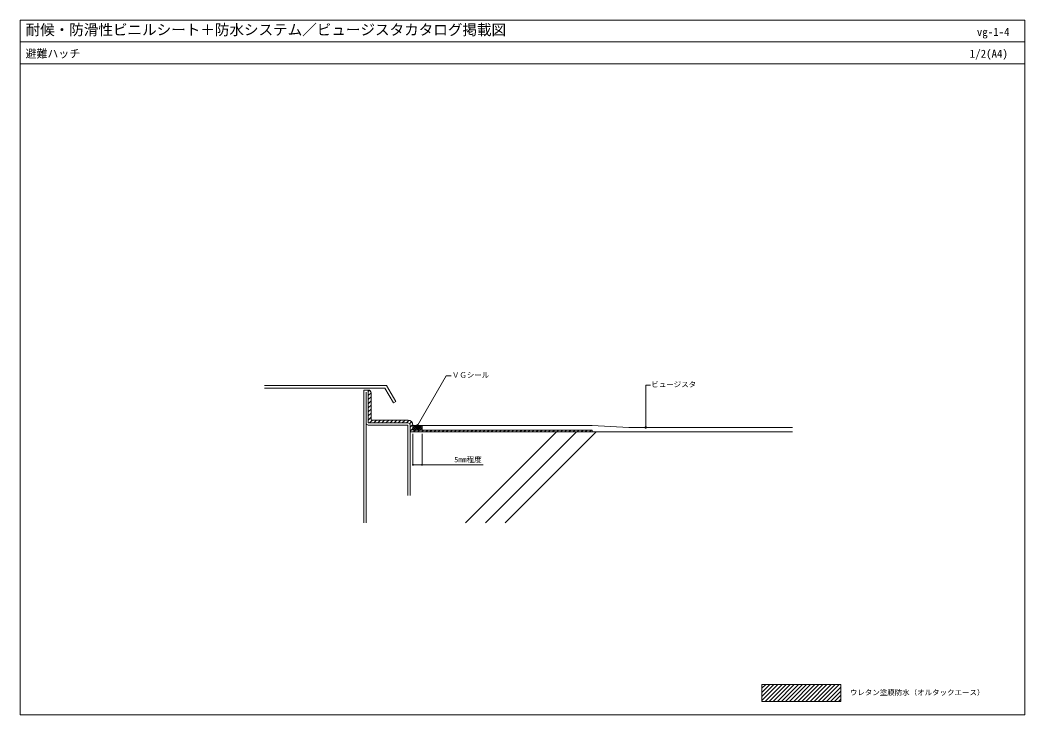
# Model space of a CAD drawing. Units: millimetres, scale not verified. Extents: x -275 to 277, y -191 to 191.
import ezdxf
from ezdxf.enums import TextEntityAlignment as Align

# ---------------------------------------------------------------- set-up
doc = ezdxf.new("R2010")
doc.units = ezdxf.units.MM
doc.header["$LTSCALE"] = 0.5
for name, color, linetype, lineweight in [('0-0_0', 7, 'Continuous', 9), ('0-1_WAKU', 7, 'Continuous', 18), ('0-3_KUTAI', 3, 'Continuous', 18), ('0-4_BOUSUI', 1, 'Continuous', 18), ('0-5_MOJI', 7, 'Continuous', 18), ('0-6_HATCH', 9, 'Continuous', 18), ('0-7_sunpo', 7, 'Continuous', 18), ('0-8_BUHIN', 7, 'Continuous', 9), ('0-9_color', 7, 'Continuous', 18)]:
    doc.layers.add(name, color=color, linetype=linetype, lineweight=lineweight)
doc.styles.add('ＭＳ ゴシック', font='')
doc.styles.get('ＭＳ ゴシック').set_extended_font_data('MS Gothic')

# ---------------------------------------------------------------- blocks, each defined once
blk = doc.blocks.new('_Dot')
at = {"layer": '0-0_0'}
for p, q in [((-0.5, 0), (-1, 0)), ((0.25, 0), (-0.25, 0))]:
    blk.add_line(p, q, dxfattribs=at)
blk.add_circle((0, 0), 0.25, dxfattribs=at)

msp = doc.modelspace()

# ---------------------------------------------------------------- linework, layer by layer
at = {"layer": '0-0_0', "lineweight": 18}
msp.add_line((-274.6714, 179.0653), (277.3286, 179.0653), dxfattribs=at)
at = {"layer": '0-1_WAKU'}
for points in [[(277.3286, 167.0653), (-274.6714, 167.0653), (-274.6714, 191.0653), (277.3286, 191.0653)], [(-274.6714, -190.9347), (277.3286, -190.9347), (277.3286, 191.0653), (-274.6714, 191.0653)]]:
    msp.add_lwpolyline(points, close=True, dxfattribs=at)
at = {"layer": '0-3_KUTAI'}
msp.add_line((-60.3811, -35.3585), (149.6501, -35.3585), dxfattribs=at)
at = {"layer": '0-4_BOUSUI'}
for points in [[(-61.5811, -28.8585), (-81.8811, -28.8585), (-81.8811, -13.8585)], [(39.6189, -35.3585), (39.6189, -34.3585), (-58.8811, -34.3585), (-58.8811, -31.5585)], [(-58.8811, -31.8585), (-53.8811, -31.8585), (-53.8811, -34.3585)], [(-53.8811, -31.8585), (39.6813, -31.8585), (59.6813, -32.8585), (149.6501, -32.8585)]]:
    msp.add_lwpolyline(points, dxfattribs=at)
for centre, radius, start in [((-83.3811, -13.8585), 1.5, 360), ((-61.5811, -31.5585), 2.7, 0)]:
    msp.add_arc(centre, radius, start, 90, dxfattribs=at)
at = {"layer": '0-5_MOJI'}
for p, q in [((-56.3811, -31.8585), (-40.546, -4.4313)), ((-40.546, -4.4313), (-37.9492, -4.4313)), ((68.9918, -32.8585), (68.9918, -9.5909)), ((68.9918, -9.5909), (71.5887, -9.5909))]:
    msp.add_line(p, q, dxfattribs=at)
for centre in [(-56.3811, -31.8585), (68.9918, -32.8585)]:
    msp.add_circle(centre, 0.5, dxfattribs=at)
at = {"layer": '0-6_HATCH'}
for p, q in [((-83.3811, -13.1149), (-82.7596, -12.4934)), ((-83.3811, -15.36), (-81.8811, -13.86)), ((-83.3811, -17.605), (-81.8811, -16.105)), ((-83.3811, -19.8501), (-81.8811, -18.3501)), ((-83.3811, -22.0951), (-81.8811, -20.5951)), ((-83.3811, -24.3402), (-81.8811, -22.8402)), ((-83.3811, -26.5853), (-81.8811, -25.0853)), ((-83.3811, -28.8303), (-81.8811, -27.3303)), ((-82.6642, -30.3585), (-81.1642, -28.8585)), ((-80.4192, -30.3585), (-78.9192, -28.8585)), ((-78.1741, -30.3585), (-76.6741, -28.8585)), ((-75.9291, -30.3585), (-74.4291, -28.8585)), ((-73.684, -30.3585), (-72.184, -28.8585)), ((-71.4389, -30.3585), (-69.9389, -28.8585)), ((-69.1939, -30.3585), (-67.6939, -28.8585)), ((-66.9488, -30.3585), (-65.4488, -28.8585)), ((-64.7037, -30.3585), (-63.2037, -28.8585)), ((-62.4587, -30.3585), (-61.018, -28.9179)), ((-60.653, -30.7979), (-59.59, -29.7349)), ((-60.3811, -32.7711), (-58.895, -31.285)), ((-58.8811, -32.1135), (-58.6262, -31.8585)), ((-58.8811, -33.236), (-57.5037, -31.8585)), ((-58.8811, -34.3585), (-56.3811, -31.8585)), ((-56.6361, -34.3585), (-58.8811, -32.1135)), ((-55.5135, -34.3585), (-58.0135, -31.8585)), ((-57.7586, -34.3585), (-55.2586, -31.8585)), ((-54.391, -34.3585), (-56.891, -31.8585)), ((-56.6361, -34.3585), (-54.1361, -31.8585)), ((-53.8811, -33.7459), (-55.7685, -31.8585)), ((-55.5135, -34.3585), (-53.8811, -32.7261)), ((-53.8811, -32.6233), (-54.6459, -31.8585)), ((-60.3811, -35.0162), (-58.8811, -33.5162)), ((-57.7586, -34.3585), (-58.8811, -33.236)), ((-58.4784, -35.3585), (-57.4784, -34.3585)), ((-56.2333, -35.3585), (-55.2333, -34.3585)), ((-54.391, -34.3585), (-53.8811, -33.8486)), ((-53.9883, -35.3585), (-52.9883, -34.3585)), ((-51.7432, -35.3585), (-50.7432, -34.3585)), ((-49.4982, -35.3585), (-48.4982, -34.3585)), ((-47.2531, -35.3585), (-46.2531, -34.3585)), ((-45.008, -35.3585), (-44.008, -34.3585)), ((-42.763, -35.3585), (-41.763, -34.3585)), ((-40.5179, -35.3585), (-39.5179, -34.3585)), ((-38.2728, -35.3585), (-37.2728, -34.3585)), ((-36.0278, -35.3585), (-35.0278, -34.3585)), ((-33.7827, -35.3585), (-32.7827, -34.3585)), ((-31.5376, -35.3585), (-30.5376, -34.3585)), ((-29.9642, -85.3585), (20.0358, -35.3585)), ((-29.2926, -35.3585), (-28.2926, -34.3585)), ((-27.0475, -35.3585), (-26.0475, -34.3585)), ((-24.8025, -35.3585), (-23.8025, -34.3585)), ((-22.5574, -35.3585), (-21.5574, -34.3585)), ((-20.3123, -35.3585), (-19.3123, -34.3585)), ((-19.0892, -85.3585), (30.9108, -35.3585)), ((-18.0673, -35.3585), (-17.0673, -34.3585)), ((-15.8222, -35.3585), (-14.8222, -34.3585)), ((-13.5771, -35.3585), (-12.5771, -34.3585)), ((-11.3321, -35.3585), (-10.3321, -34.3585)), ((-9.087, -35.3585), (-8.087, -34.3585)), ((-8.2142, -85.3585), (41.7858, -35.3585)), ((-6.8419, -35.3585), (-5.8419, -34.3585)), ((-4.5969, -35.3585), (-3.5969, -34.3585)), ((-2.3518, -35.3585), (-1.3518, -34.3585)), ((-0.1067, -35.3585), (0.8933, -34.3585)), ((2.1383, -35.3585), (3.1383, -34.3585)), ((4.3834, -35.3585), (5.3834, -34.3585)), ((6.6284, -35.3585), (7.6284, -34.3585)), ((8.8735, -35.3585), (9.8735, -34.3585)), ((11.1186, -35.3585), (12.1186, -34.3585)), ((13.3636, -35.3585), (14.3636, -34.3585)), ((15.6087, -35.3585), (16.6087, -34.3585)), ((17.8538, -35.3585), (18.8538, -34.3585)), ((20.0988, -35.3585), (21.0988, -34.3585)), ((22.3439, -35.3585), (23.3439, -34.3585)), ((24.589, -35.3585), (25.589, -34.3585)), ((26.834, -35.3585), (27.834, -34.3585)), ((29.0791, -35.3585), (30.0791, -34.3585)), ((31.3242, -35.3585), (32.3242, -34.3585)), ((33.5692, -35.3585), (34.5692, -34.3585)), ((35.8143, -35.3585), (36.8143, -34.3585)), ((38.0593, -35.3585), (39.0593, -34.3585)), ((132.8497, -176.2999), (134.9284, -174.2212)), ((132.8497, -178.545), (137.1735, -174.2212)), ((132.8497, -180.79), (139.4185, -174.2212)), ((132.8497, -183.0351), (141.6636, -174.2212)), ((134.5999, -183.5299), (143.9086, -174.2212)), ((136.845, -183.5299), (146.1537, -174.2212)), ((139.0901, -183.5299), (148.3988, -174.2212)), ((141.3351, -183.5299), (150.6438, -174.2212)), ((143.5802, -183.5299), (152.8889, -174.2212)), ((145.8253, -183.5299), (155.134, -174.2212)), ((148.0703, -183.5299), (157.379, -174.2212)), ((150.3154, -183.5299), (159.6241, -174.2212)), ((152.5604, -183.5299), (161.8692, -174.2212)), ((154.8055, -183.5299), (164.1142, -174.2212)), ((157.0506, -183.5299), (166.3593, -174.2212)), ((159.2956, -183.5299), (168.6044, -174.2212)), ((161.5407, -183.5299), (170.8494, -174.2212)), ((163.7858, -183.5299), (173.0945, -174.2212)), ((166.0308, -183.5299), (175.3395, -174.2212)), ((168.2759, -183.5299), (176.183, -175.6228)), ((170.521, -183.5299), (176.183, -177.8679)), ((172.766, -183.5299), (176.183, -180.1129)), ((175.0111, -183.5299), (176.183, -182.358))]:
    msp.add_line(p, q, dxfattribs=at)
at = {"layer": '0-7_sunpo'}
for p, q in [((-58.8811, -36.3585), (-58.8811, -53.4527)), ((-53.8811, -36.3585), (-53.8811, -53.4527)), ((-57.8811, -53.4527), (-54.8811, -53.4527)), ((-20.2122, -53.4527), (-53.8811, -53.4527))]:
    msp.add_line(p, q, dxfattribs=at)
at = {"layer": '0-8_BUHIN'}
for p, q in [((-140.3811, -9.8585), (-73.3604, -9.8585)), ((-140.3811, -11.3585), (-74.2264, -11.3585)), ((-114.2811, -11.3585), (-89.2811, -11.3585)), ((-85.7811, -85.3585), (-85.7811, -12.3585)), ((-85.7811, -12.3585), (-83.3811, -12.3585)), ((-84.5811, -85.3585), (-84.5811, -13.5585)), ((-69.6076, -19.3585), (-74.2264, -11.3585)), ((-61.5811, -31.5585), (-83.3811, -31.5585)), ((-61.5811, -31.5585), (-61.5811, -70.3585)), ((-60.3811, -70.3585), (-60.3811, -31.5585))]:
    msp.add_line(p, q, dxfattribs=at)
for points in [[(-69.6076, -19.3585), (-68.3086, -18.6085), (-73.3604, -9.8585)], [(-61.5811, -30.3585), (-83.3811, -30.3585), (-83.3811, -12.3585)]]:
    msp.add_lwpolyline(points, dxfattribs=at)
for centre, start, end in [((-83.3811, -30.3585), 180, 270), ((-61.5811, -31.5585), 0, 90)]:
    msp.add_arc(centre, 1.2, start, end, dxfattribs=at)
at = {"layer": '0-9_color'}
msp.add_lwpolyline([(132.8497, -183.5299), (176.183, -183.5299), (176.183, -174.2212), (132.8497, -174.2212)], close=True, dxfattribs=at)

# ---------------------------------------------------------------- block references
at = {"layer": '0-7_sunpo', "rotation": 180}
msp.add_blockref('_Dot', (-58.8811, -53.4527), dxfattribs=at)
at = {"layer": '0-7_sunpo'}
msp.add_blockref('_Dot', (-53.8811, -53.4527), dxfattribs=at)

# ---------------------------------------------------------------- texts
at = {"layer": '0-1_WAKU', "style": 'ＭＳ ゴシック'}
for s, height, p in [('耐候・防滑性ビニルシート＋防水システム／ビュージスタカタログ掲載図', 5.865, (-271.6714, 181.0653)), ('vg-1-4', 4.399, (250.9378, 181.0653)), ('避難ハッチ', 4.399, (-271.6714, 169.0653)), ('1/2(A4)', 4.399, (247.0393, 169.0653))]:
    msp.add_text(s, height=height, dxfattribs=at).set_placement(p, align=Align.BOTTOM_LEFT)
at = {"layer": '0-5_MOJI', "style": 'ＭＳ ゴシック'}
for s, p in [('ＶＧシール', (-37.4492, -6.4313)), ('ビュージスタ', (72.0887, -11.5909)), ('ウレタン塗膜防水（オルタックエース）', (181.183, -180.9513))]:
    msp.add_text(s, height=2.933, dxfattribs=at).set_placement(p, align=Align.BOTTOM_LEFT)
at = {"layer": '0-7_sunpo', "style": 'ＭＳ ゴシック'}
msp.add_text('5mm程度', height=2.933, dxfattribs=at).set_placement((-36.2244, -52.9076), align=Align.BOTTOM_LEFT)

doc.saveas('drawing.dxf')
